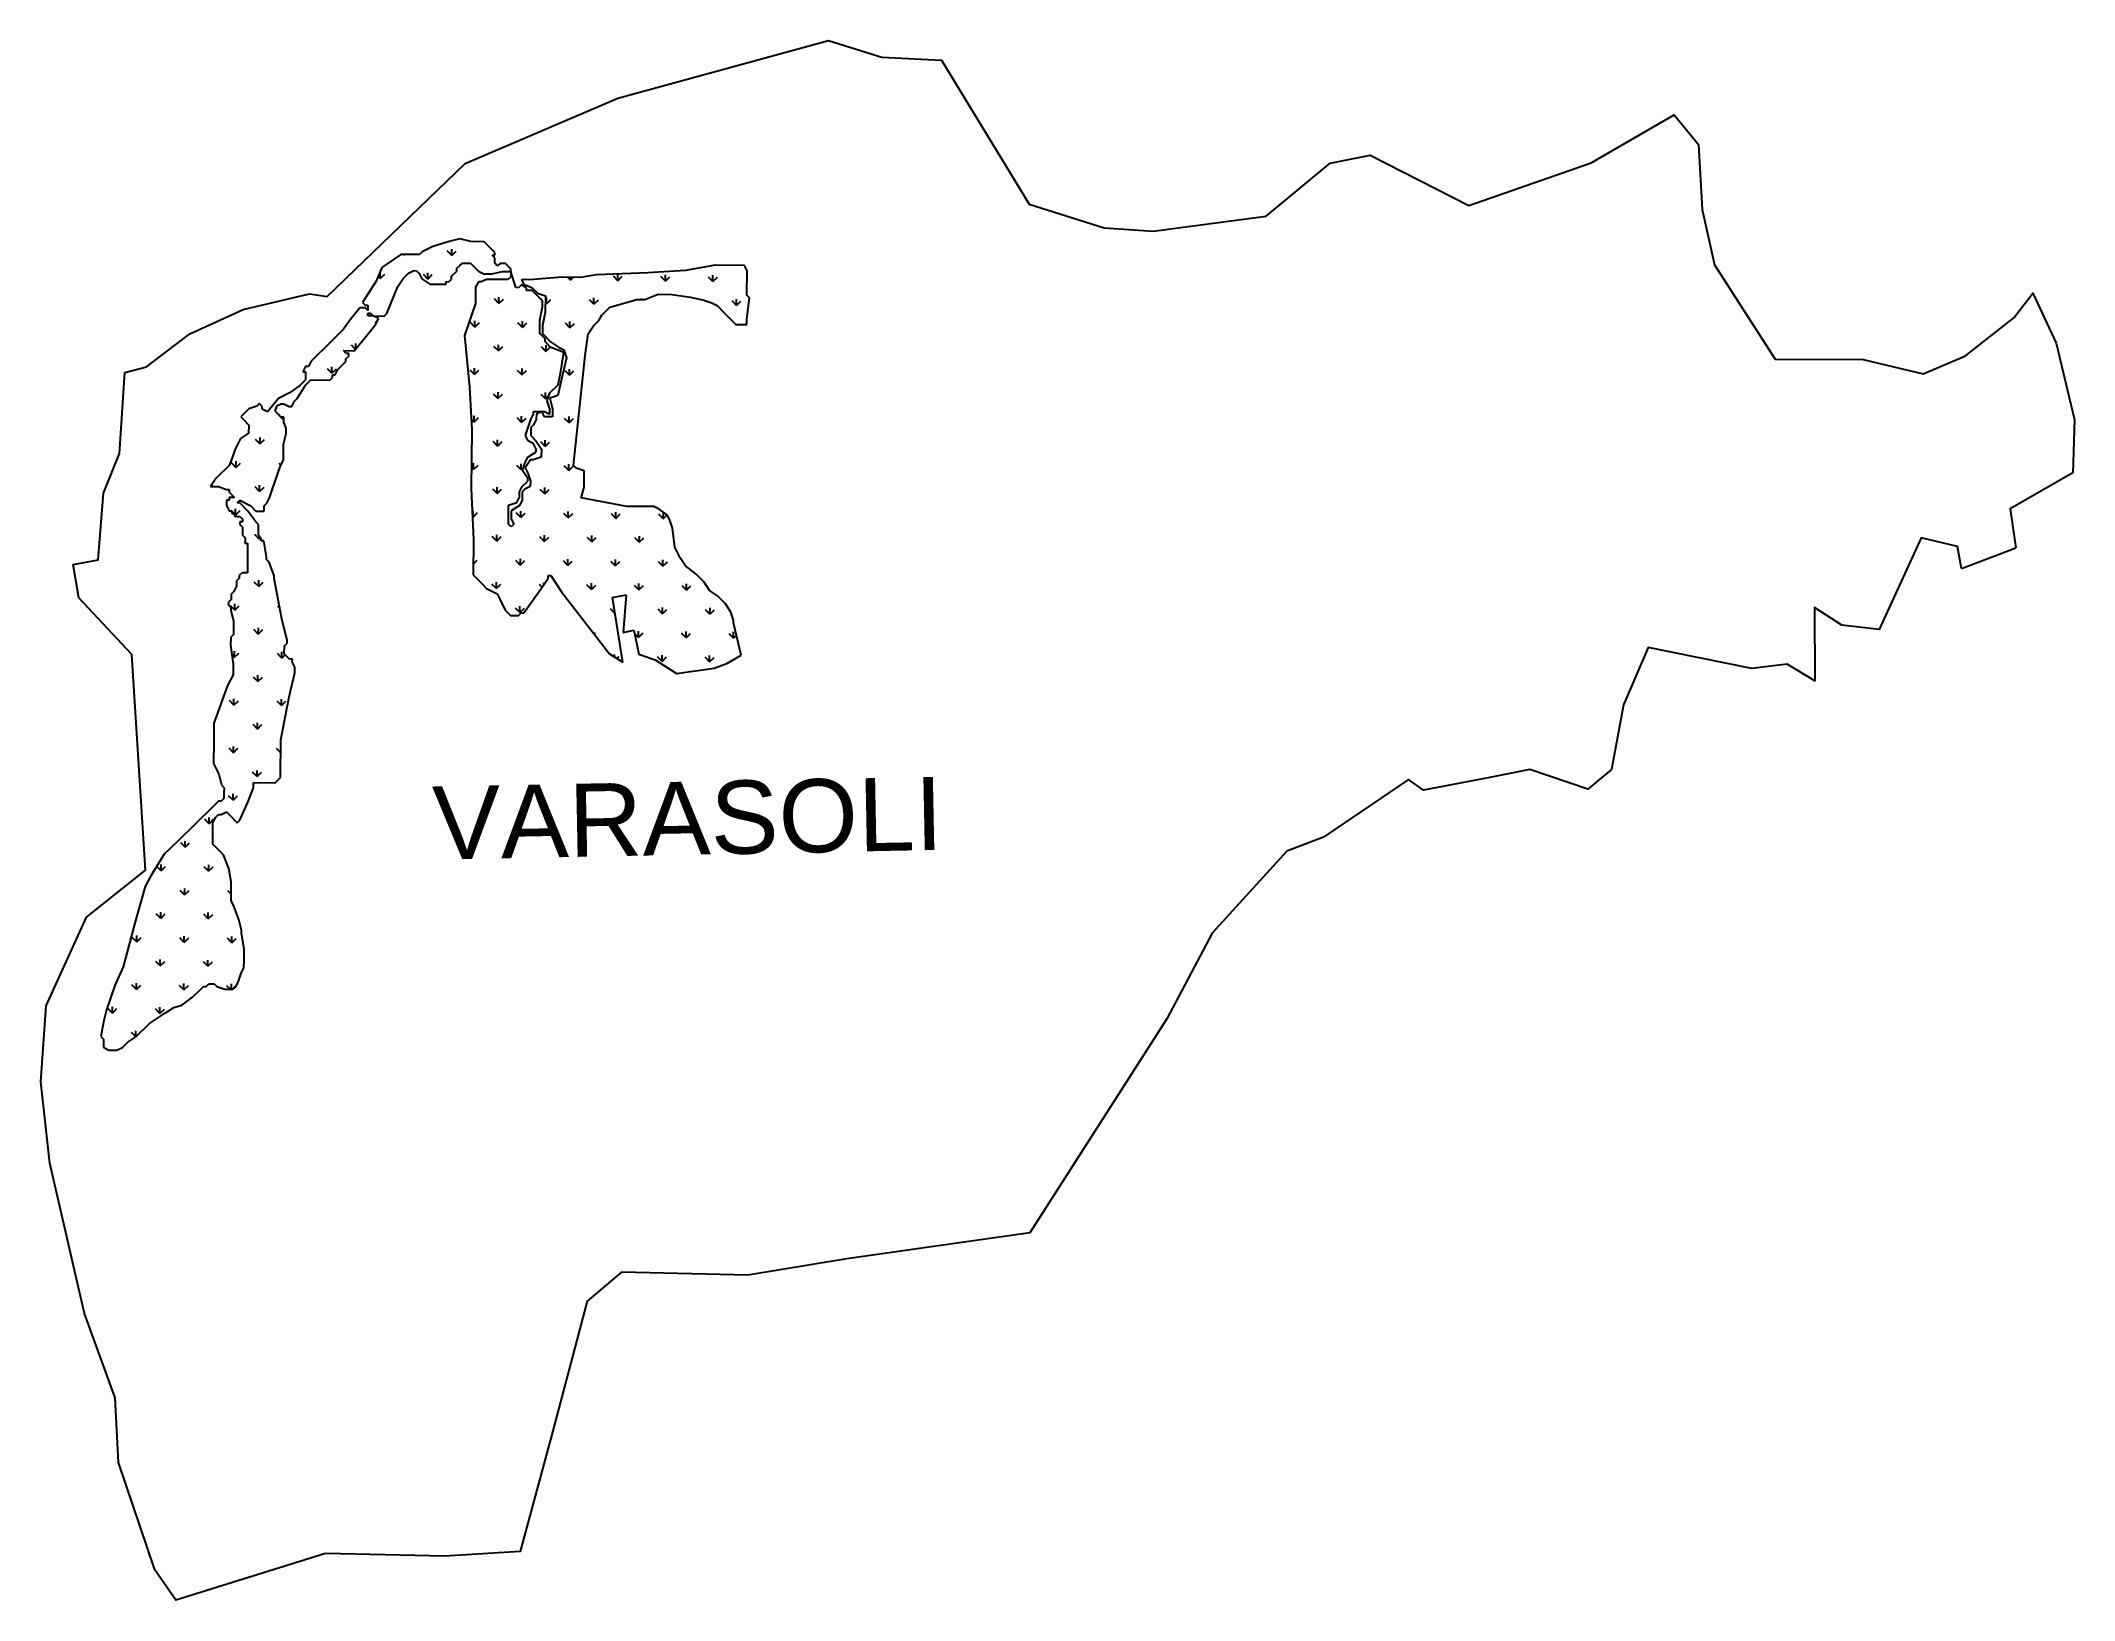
# Model space of a CAD drawing. Header units: metres. Extents: x 274648 to 277673, y 2063816 to 2066136.
import ezdxf

# ---------------------------------------------------------------- set-up
doc = ezdxf.new("R2010")
doc.units = ezdxf.units.M
doc.header["$MEASUREMENT"] = 0
for name, color, linetype in [('MANGROOVES', 112, 'Continuous'), ('village', 3, 'Continuous'), ('VILLAGE NAME', 250, 'Continuous')]:
    doc.layers.add(name, color=color, linetype=linetype)
doc.styles.get("Standard").update_dxf_attribs({"font": 'simplex.shx'})

msp = doc.modelspace()

# ---------------------------------------------------------------- linework, layer by layer
at = {"color": 3, "flags": 128}
msp.add_lwpolyline([(277505.6, 2065350.9), (277586.4, 2065381.6)], dxfattribs=at)
at = {"layer": 'MANGROOVES'}
for p, q in [((275183.6, 2065818.3), (275155.4, 2065798.6)), ((275211.5, 2065818.1), (275183.6, 2065818.3)), ((275215.6, 2065822.1), (275211.5, 2065818.1)), ((275231.6, 2065829.9), (275215.6, 2065822.1)), ((275255.7, 2065837.7), (275231.6, 2065829.9)), ((275271.7, 2065841.6), (275255.7, 2065837.7)), ((275287.7, 2065837.4), (275271.7, 2065841.6)), ((275307.6, 2065837.2), (275287.7, 2065837.4)), ((275319.5, 2065825.1), (275307.6, 2065837.2)), ((275323.5, 2065821.1), (275319.5, 2065825.1)), ((275323.4, 2065813.1), (275319.5, 2065817.1)), ((275319.5, 2065817.1), (275323.5, 2065817.1)), ((275323.5, 2065817.1), (275323.5, 2065821.1)), ((275155.4, 2065798.6), (275147.2, 2065778.7)), ((275187.2, 2065782.3), (275191.3, 2065786.3)), ((275191.3, 2065786.3), (275195.3, 2065790.2)), ((275195.3, 2065790.2), (275203.3, 2065794.2)), ((275203.3, 2065794.2), (275207.3, 2065794.1)), ((275207.3, 2065794.1), (275211.3, 2065790.1)), ((275211.3, 2065790.1), (275215.2, 2065782.1)), ((275259.2, 2065785.7), (275267.3, 2065793.6)), ((275259.2, 2065781.7), (275259.2, 2065785.7)), ((275267.3, 2065797.6), (275271.4, 2065801.6)), ((275267.3, 2065793.6), (275267.3, 2065797.6)), ((275271.4, 2065801.6), (275275.4, 2065805.5)), ((275275.4, 2065805.5), (275287.4, 2065805.4)), ((275287.4, 2065805.4), (275291.3, 2065801.4)), ((275291.3, 2065801.4), (275295.3, 2065797.4)), ((275295.3, 2065797.4), (275299.3, 2065793.3)), ((275299.3, 2065793.3), (275307.2, 2065789.3)), ((275307.2, 2065789.3), (275319.2, 2065789.2)), ((275319.2, 2065789.2), (275335.2, 2065793)), ((275323.4, 2065805.1), (275323.4, 2065813.1)), ((275327.3, 2065801.1), (275323.4, 2065805.1)), ((275331.4, 2065805), (275327.3, 2065801.1)), ((275339.3, 2065805), (275331.4, 2065805)), ((275335.2, 2065793), (275347.2, 2065792.9)), ((275343.3, 2065800.9), (275339.3, 2065805)), ((275347.2, 2065784.9), (275343.1, 2065781)), ((275347.3, 2065796.9), (275343.3, 2065800.9)), ((275347.2, 2065792.9), (275347.3, 2065796.9)), ((275355, 2065768.9), (275347.2, 2065792.9)), ((275347.2, 2065792.9), (275347.2, 2065784.9)), ((275423.1, 2065784.3), (275375.1, 2065780.7)), ((275451.1, 2065784), (275423.1, 2065784.3)), ((275475.1, 2065787.8), (275451.1, 2065784)), ((275551.1, 2065791.1), (275475.1, 2065787.8)), ((275607.1, 2065794.6), (275551.1, 2065791.1)), ((275651.2, 2065802.2), (275607.1, 2065794.6)), ((275695.1, 2065801.9), (275651.2, 2065802.2)), ((275699.1, 2065793.8), (275695.1, 2065801.9)), ((275698.7, 2065757.8), (275699.1, 2065793.8)), ((275147.2, 2065778.7), (275127, 2065746.9)), ((275162.8, 2065730.6), (275179.1, 2065770.4)), ((275179.1, 2065770.4), (275187.2, 2065782.3)), ((275215.2, 2065782.1), (275227.1, 2065774)), ((275227.1, 2065774), (275251.1, 2065773.8)), ((275251.1, 2065773.8), (275251.2, 2065777.8)), ((275251.2, 2065777.8), (275255.2, 2065777.7)), ((275255.2, 2065777.7), (275259.2, 2065781.7)), ((275295.1, 2065769.4), (275294.9, 2065745.4)), ((275299.1, 2065777.3), (275295.1, 2065769.4)), ((275303.1, 2065777.3), (275299.1, 2065777.3)), ((275311.2, 2065781.2), (275303.1, 2065777.3)), ((275343.1, 2065781), (275311.2, 2065781.2)), ((275359, 2065768.8), (275355, 2065768.9)), ((275363.1, 2065772.8), (275359, 2065768.8)), ((275375.1, 2065780.7), (275363.1, 2065780.8)), ((275363.1, 2065780.8), (275367.1, 2065772.7)), ((275371, 2065768.7), (275363.1, 2065772.8)), ((275367.1, 2065772.7), (275371, 2065772.7)), ((275371, 2065772.7), (275379, 2065768.6)), ((275371, 2065764.7), (275371, 2065768.7)), ((275379, 2065764.6), (275371, 2065764.7)), ((275379, 2065768.6), (275386.9, 2065760.6)), ((275390.9, 2065752.5), (275379, 2065764.6)), ((275386.9, 2065760.6), (275398.9, 2065756.5)), ((275398.9, 2065756.5), (275398.7, 2065732.5)), ((275546.8, 2065751.2), (275566.8, 2065759)), ((275566.8, 2065759), (275586.8, 2065758.8)), ((275586.8, 2065758.8), (275614.8, 2065754.6)), ((275614.8, 2065754.6), (275634.7, 2065750.4)), ((275698.4, 2065721.9), (275702.7, 2065753.8)), ((275702.7, 2065753.8), (275698.7, 2065757.8)), ((275122.9, 2065738.9), (275106.7, 2065719)), ((275130.9, 2065738.8), (275122.9, 2065738.9)), ((275127, 2065746.9), (275130.9, 2065742.8)), ((275130.9, 2065742.8), (275134.9, 2065742.8)), ((275134.8, 2065734.8), (275130.9, 2065738.8)), ((275134.9, 2065742.8), (275134.8, 2065734.8)), ((275134.8, 2065726.8), (275134.8, 2065730.8)), ((275134.8, 2065730.8), (275138.8, 2065730.8)), ((275142.8, 2065726.7), (275134.8, 2065726.8)), ((275138.8, 2065730.8), (275142.8, 2065726.7)), ((275150.7, 2065722.7), (275142.8, 2065726.7)), ((275142.8, 2065726.7), (275158.8, 2065726.6)), ((275146.7, 2065714.7), (275150.7, 2065722.7)), ((275158.8, 2065726.6), (275162.8, 2065730.6)), ((275294.9, 2065745.4), (275278.4, 2065697.6)), ((275390.6, 2065720.6), (275394.8, 2065740.5)), ((275394.8, 2065748.5), (275390.9, 2065752.5)), ((275398.7, 2065732.5), (275394.5, 2065712.5)), ((275394.8, 2065740.5), (275394.8, 2065748.5)), ((275478.5, 2065719.8), (275482.6, 2065727.8)), ((275482.6, 2065727.8), (275490.7, 2065735.7)), ((275490.7, 2065735.7), (275494.7, 2065739.6)), ((275494.7, 2065739.6), (275534.8, 2065751.3)), ((275534.8, 2065751.3), (275546.8, 2065751.2)), ((275634.7, 2065750.4), (275646.7, 2065746.3)), ((275646.7, 2065746.3), (275654.6, 2065742.2)), ((275654.6, 2065742.2), (275666.5, 2065730.1)), ((275666.5, 2065730.1), (275682.4, 2065714)), ((275098.6, 2065707.1), (275078.5, 2065687.3)), ((275106.7, 2065719), (275098.6, 2065707.1)), ((275114.3, 2065675), (275130.5, 2065694.8)), ((275130.5, 2065694.8), (275146.7, 2065714.7)), ((275278.4, 2065697.6), (275285.8, 2065621.5)), ((275390.4, 2065700.6), (275390.6, 2065720.6)), ((275398.3, 2065692.5), (275390.4, 2065700.6)), ((275394.5, 2065712.5), (275394.4, 2065700.5)), ((275394.4, 2065700.5), (275406.3, 2065688.4)), ((275398.3, 2065688.5), (275398.3, 2065692.5)), ((275458.1, 2065668), (275462.4, 2065699.9)), ((275462.4, 2065699.9), (275470.5, 2065711.9)), ((275470.5, 2065711.9), (275478.5, 2065719.8)), ((275682.4, 2065714), (275698.4, 2065713.9)), ((275698.4, 2065713.9), (275698.4, 2065721.9)), ((275078.5, 2065687.3), (275050.2, 2065659.6)), ((275102.3, 2065671.1), (275098.3, 2065675.1)), ((275098.3, 2065675.1), (275114.3, 2065675)), ((275102.2, 2065663.1), (275106.3, 2065667.1)), ((275102.2, 2065659.1), (275102.2, 2065663.1)), ((275106.3, 2065671.1), (275102.3, 2065671.1)), ((275106.3, 2065667.1), (275106.3, 2065671.1)), ((275406.2, 2065680.4), (275398.3, 2065688.5)), ((275426.1, 2065672.3), (275406.2, 2065680.4)), ((275406.3, 2065688.4), (275418.2, 2065680.3)), ((275418.2, 2065680.3), (275426.2, 2065676.3)), ((275430.1, 2065664.2), (275421.8, 2065628.3)), ((275421.9, 2065644.3), (275426.1, 2065672.3)), ((275426.2, 2065676.3), (275430.1, 2065664.2)), ((275440.7, 2065504.2), (275458.1, 2065668)), ((275042.2, 2065651.6), (275038.1, 2065643.7)), ((275038.1, 2065643.7), (275042.1, 2065643.6)), ((275042.1, 2065643.6), (275042, 2065631.6)), ((275046.2, 2065651.6), (275042.2, 2065651.6)), ((275050.2, 2065659.6), (275046.2, 2065651.6)), ((275078, 2065631.3), (275082, 2065635.3)), ((275082, 2065635.3), (275082, 2065639.3)), ((275082, 2065639.3), (275086, 2065639.3)), ((275086, 2065639.3), (275090.1, 2065647.2)), ((275090.1, 2065647.2), (275102.2, 2065659.1)), ((275417.7, 2065624.4), (275421.9, 2065644.3)), ((275421.9, 2065644.3), (275421.9, 2065644.3)), ((275001.8, 2065604), (274985.6, 2065584.2)), ((275019.1, 2065612.8), (275001.8, 2065604)), ((275033.9, 2065623.7), (275019.1, 2065612.8)), ((275025.7, 2065599.8), (275029.8, 2065603.8)), ((275029.8, 2065603.8), (275041.9, 2065623.7)), ((275042, 2065631.6), (275033.9, 2065623.7)), ((275041.9, 2065623.7), (275050, 2065631.6)), ((275050, 2065631.6), (275078, 2065631.3)), ((275285.8, 2065621.5), (275289.2, 2065557.5)), ((275401.5, 2065600.5), (275405.6, 2065612.5)), ((275405.6, 2065612.5), (275417.7, 2065624.4)), ((275417.6, 2065608.4), (275405.6, 2065604.5)), ((275405.6, 2065604.5), (275409.4, 2065588.4)), ((275421.8, 2065628.3), (275417.6, 2065608.4)), ((274949.6, 2065580.5), (274945.6, 2065576.5)), ((274945.6, 2065576.5), (274949.5, 2065572.5)), ((274949.5, 2065572.5), (274957.5, 2065564.4)), ((274953.6, 2065584.4), (274949.6, 2065580.5)), ((274957.7, 2065588.4), (274953.6, 2065584.4)), ((274969.7, 2065592.3), (274957.7, 2065588.4)), ((274973.7, 2065596.3), (274969.7, 2065592.3)), ((274977.7, 2065592.2), (274973.7, 2065596.3)), ((274977.7, 2065588.2), (274977.7, 2065592.2)), ((274985.6, 2065584.2), (274977.7, 2065588.2)), ((274996.6, 2065585.1), (275000, 2065593.3)), ((275001.6, 2065580), (274996.6, 2065585.1)), ((275000, 2065593.3), (275005.7, 2065596)), ((275005.5, 2065576), (275001.6, 2065580)), ((275009.5, 2065576), (275005.5, 2065576)), ((275005.7, 2065596), (275009.7, 2065595.9)), ((275009.5, 2065568), (275009.5, 2065576)), ((275009.7, 2065595.9), (275017.7, 2065591.9)), ((275017.7, 2065591.9), (275021.7, 2065591.8)), ((275021.7, 2065591.8), (275025.7, 2065599.8)), ((275373.2, 2065560.8), (275377.3, 2065572.7)), ((275377.3, 2065572.7), (275381.4, 2065580.7)), ((275385.3, 2065572.7), (275381.2, 2065564.7)), ((275381.4, 2065580.7), (275381.4, 2065584.7)), ((275381.4, 2065584.7), (275397.4, 2065584.6)), ((275385.4, 2065580.7), (275385.3, 2065572.7)), ((275393.4, 2065584.6), (275385.4, 2065580.7)), ((275397.3, 2065576.6), (275393.4, 2065584.6)), ((275409.3, 2065576.5), (275397.3, 2065576.6)), ((275397.4, 2065584.6), (275405.3, 2065580.5)), ((275405.4, 2065588.5), (275401.5, 2065600.5)), ((275405.3, 2065580.5), (275405.4, 2065588.5)), ((275409.4, 2065588.4), (275409.3, 2065576.5)), ((274945.3, 2065544.5), (274937.2, 2065528.6)), ((274957.4, 2065552.4), (274945.3, 2065544.5)), ((274957.5, 2065564.4), (274957.4, 2065552.4)), ((275009.2, 2065536), (275013.3, 2065551.9)), ((275013.4, 2065559.9), (275009.5, 2065568)), ((275013.3, 2065551.9), (275013.4, 2065559.9)), ((275289.2, 2065557.5), (275288.4, 2065469.6)), ((275369.1, 2065548.8), (275373.2, 2065560.8)), ((275373, 2065540.8), (275369.1, 2065548.8)), ((275377.2, 2065560.7), (275377.1, 2065548.7)), ((275377.1, 2065548.7), (275385, 2065540.7)), ((275381.2, 2065564.7), (275377.2, 2065560.7)), ((274937.2, 2065528.6), (274928.9, 2065504.7)), ((275004.9, 2065504), (275009, 2065512)), ((275009, 2065512), (275009.2, 2065536)), ((275368.7, 2065508.8), (275372.8, 2065516.8)), ((275376.8, 2065512.8), (275368.7, 2065500.8)), ((275372.8, 2065516.8), (275384.9, 2065524.7)), ((275381, 2065536.7), (275373, 2065540.8)), ((275380.8, 2065512.7), (275376.8, 2065512.8)), ((275392.8, 2065516.6), (275380.8, 2065512.7)), ((275384.9, 2065528.7), (275381, 2065536.7)), ((275384.9, 2065524.7), (275384.9, 2065528.7)), ((275385, 2065540.7), (275392.9, 2065528.6)), ((275392.9, 2065528.6), (275392.8, 2065516.6)), ((274908.8, 2065484.9), (274900.7, 2065472.9)), ((274928.9, 2065504.7), (274908.8, 2065484.9)), ((274992.6, 2065468.1), (275004.9, 2065504)), ((275004.9, 2065504), (275004.9, 2065504)), ((275364.4, 2065472.9), (275372.5, 2065480.8)), ((275364.6, 2065496.9), (275368.7, 2065508.8)), ((275372.5, 2065484.8), (275364.6, 2065496.9)), ((275368.7, 2065500.8), (275372.6, 2065492.8)), ((275372.5, 2065480.8), (275372.5, 2065484.8)), ((275372.6, 2065492.8), (275376.5, 2065480.8)), ((275376.5, 2065480.8), (275376.4, 2065472.8)), ((275444.6, 2065500.2), (275440.7, 2065504.2)), ((275456.6, 2065496.1), (275444.6, 2065500.2)), ((275456.4, 2065472.1), (275456.6, 2065496.1)), ((274900.7, 2065472.9), (274904.7, 2065472.9)), ((274904.7, 2065472.9), (274908.7, 2065472.9)), ((274908.7, 2065472.9), (274912.7, 2065472.8)), ((274912.7, 2065472.8), (274924.6, 2065468.7)), ((274928.5, 2065452.7), (274924.5, 2065452.7)), ((274924.5, 2065452.7), (274924.5, 2065448.7)), ((274924.6, 2065468.7), (274928.6, 2065468.7)), ((274936.5, 2065456.6), (274928.5, 2065456.7)), ((274928.5, 2065456.7), (274928.5, 2065452.7)), ((274928.6, 2065468.7), (274928.6, 2065464.7)), ((274928.6, 2065464.7), (274932.6, 2065460.7)), ((274932.6, 2065460.7), (274936.5, 2065456.6)), ((274940.5, 2065448.6), (274944.5, 2065452.6)), ((274944.5, 2065452.6), (274960.4, 2065444.4)), ((274984.4, 2065448.2), (274988.5, 2065456.2)), ((274988.5, 2065456.2), (274992.6, 2065468.1)), ((275288.4, 2065469.6), (275291.8, 2065393.6)), ((275356.2, 2065449), (275360.3, 2065456.9)), ((275364.3, 2065452.9), (275360.2, 2065444.9)), ((275360.3, 2065456.9), (275360.4, 2065464.9)), ((275360.4, 2065464.9), (275364.4, 2065472.9)), ((275364.4, 2065464.9), (275364.3, 2065452.9)), ((275368.4, 2065468.9), (275364.4, 2065464.9)), ((275376.4, 2065472.8), (275368.4, 2065468.9)), ((275452.2, 2065456.1), (275456.4, 2065472.1)), ((275520.1, 2065443.5), (275452.2, 2065456.1)), ((274924.5, 2065448.7), (274924.4, 2065444.8)), ((274924.4, 2065444.8), (274928.4, 2065436.7)), ((274928.4, 2065436.7), (274932.4, 2065436.7)), ((274932.4, 2065436.7), (274932.3, 2065432.7)), ((274932.3, 2065432.7), (274936.3, 2065432.7)), ((274936.3, 2065432.7), (274936.3, 2065428.7)), ((274936.3, 2065428.7), (274940.3, 2065428.6)), ((274940.3, 2065428.6), (274944.3, 2065428.6)), ((274944.4, 2065448.6), (274940.5, 2065448.6)), ((274948.2, 2065420.6), (274944.2, 2065420.6)), ((274944.2, 2065420.6), (274944.2, 2065416.6)), ((274944.3, 2065428.6), (274948.2, 2065424.6)), ((274956.3, 2065436.5), (274944.4, 2065448.6)), ((274948.2, 2065424.6), (274948.2, 2065420.6)), ((274968.2, 2065420.4), (274956.3, 2065436.5)), ((274960.4, 2065444.4), (274968.3, 2065436.4)), ((274972.2, 2065416.3), (274968.2, 2065420.4)), ((274968.3, 2065436.4), (274980.3, 2065436.3)), ((274980.3, 2065436.3), (274980.4, 2065444.3)), ((274980.4, 2065444.3), (274984.4, 2065448.2)), ((275344, 2065417.1), (275344.2, 2065445.1)), ((275344.2, 2065445.1), (275356.2, 2065449)), ((275348.1, 2065437), (275348, 2065425.1)), ((275348, 2065425.1), (275351.9, 2065417)), ((275360.2, 2065444.9), (275348.1, 2065437)), ((275560.1, 2065443.2), (275520.1, 2065443.5)), ((275568, 2065439.1), (275560.1, 2065443.2)), ((275579.9, 2065431), (275568, 2065439.1)), ((275583.9, 2065423), (275579.9, 2065431)), ((275587.8, 2065411), (275583.9, 2065423)), ((274944.2, 2065416.6), (274948.1, 2065412.6)), ((274948.1, 2065404.6), (274948, 2065400.6)), ((274948, 2065400.6), (274952, 2065396.5)), ((274948.1, 2065412.6), (274948.1, 2065408.6)), ((274948.1, 2065408.6), (274948.1, 2065404.6)), ((274952, 2065392.5), (274951.9, 2065388.5)), ((274952, 2065396.5), (274952, 2065392.5)), ((274972, 2065400.4), (274972.2, 2065416.3)), ((274976, 2065396.3), (274972, 2065400.4)), ((274975.9, 2065392.3), (274976, 2065396.3)), ((274979.9, 2065392.3), (274975.9, 2065392.3)), ((274983.7, 2065368.3), (274979.9, 2065392.3)), ((275291.8, 2065393.6), (275291.3, 2065341.6)), ((275347.9, 2065413.1), (275344, 2065417.1)), ((275351.9, 2065417), (275347.9, 2065413.1)), ((275591.5, 2065382.9), (275587.8, 2065411)), ((274951.9, 2065388.5), (274955.9, 2065388.5)), ((274955.7, 2065360.5), (274955.6, 2065352.5)), ((274955.8, 2065372.5), (274955.7, 2065368.5)), ((274955.7, 2065368.5), (274955.7, 2065360.5)), ((274955.9, 2065384.5), (274955.8, 2065380.5)), ((274955.8, 2065380.5), (274955.8, 2065372.5)), ((274955.9, 2065388.5), (274955.9, 2065384.5)), ((274983.7, 2065364.3), (274983.7, 2065368.3)), ((274987.7, 2065360.2), (274983.7, 2065364.3)), ((274995.5, 2065340.2), (274987.7, 2065360.2)), ((275599.4, 2065366.9), (275591.5, 2065382.9)), ((275607.3, 2065354.8), (275599.4, 2065366.9)), ((274943.5, 2065336.6), (274939.4, 2065332.7)), ((274939.4, 2065332.7), (274939.4, 2065328.7)), ((274947.5, 2065344.6), (274943.5, 2065340.6)), ((274943.5, 2065340.6), (274943.5, 2065336.6)), ((274951.5, 2065344.6), (274947.5, 2065344.6)), ((274955.5, 2065344.5), (274951.5, 2065344.6)), ((274955.6, 2065348.5), (274955.5, 2065344.5)), ((274955.6, 2065352.5), (274955.6, 2065348.5)), ((274995.4, 2065336.2), (274995.5, 2065340.2)), ((275006.9, 2065276.1), (274995.4, 2065336.2)), ((275291.3, 2065341.6), (275299.2, 2065333.5)), ((275299.2, 2065333.5), (275303.2, 2065329.5)), ((275303.2, 2065329.5), (275311.1, 2065321.4)), ((275395.1, 2065324.7), (275403.2, 2065336.6)), ((275403.2, 2065336.6), (275403.2, 2065340.6)), ((275403.2, 2065340.6), (275407.2, 2065340.6)), ((275407.2, 2065340.6), (275423, 2065316.4)), ((275623.1, 2065342.7), (275607.3, 2065354.8)), ((275635, 2065330.6), (275623.1, 2065342.7)), ((275642.9, 2065318.5), (275635, 2065330.6)), ((274927.2, 2065300.8), (274927.1, 2065296.8)), ((274931.2, 2065304.7), (274927.2, 2065300.8)), ((274931.3, 2065312.7), (274931.2, 2065304.7)), ((274935.3, 2065316.7), (274931.3, 2065312.7)), ((274939.4, 2065324.7), (274935.3, 2065316.7)), ((274939.4, 2065328.7), (274939.4, 2065324.7)), ((275311.1, 2065321.4), (275327.1, 2065313.3)), ((275327.1, 2065313.3), (275331, 2065305.2)), ((275331, 2065305.2), (275338.8, 2065289.2)), ((275366.8, 2065284.9), (275395.1, 2065324.7)), ((275423, 2065316.4), (275494.2, 2065223.9)), ((275498.9, 2065307.8), (275518.9, 2065311.6)), ((275514.1, 2065211.7), (275498.9, 2065307.8)), ((275518.9, 2065311.6), (275514.4, 2065255.7)), ((275654.8, 2065310.4), (275642.9, 2065318.5)), ((275666.7, 2065298.3), (275654.8, 2065310.4)), ((274927.1, 2065296.8), (274931.1, 2065292.8)), ((274931.1, 2065292.8), (274931.1, 2065288.8)), ((274931.1, 2065288.8), (274934.9, 2065272.7)), ((274934.9, 2065272.7), (274934.8, 2065264.7)), ((275014.6, 2065244), (275006.9, 2065276.1)), ((275338.8, 2065289.2), (275346.8, 2065281.1)), ((275346.8, 2065281.1), (275358.8, 2065281)), ((275358.8, 2065281), (275362.8, 2065285)), ((275362.8, 2065285), (275366.8, 2065284.9)), ((275674.6, 2065286.2), (275666.7, 2065298.3)), ((275678.5, 2065274.2), (275674.6, 2065286.2)), ((275678.5, 2065270.2), (275678.5, 2065274.2)), ((275690.1, 2065222.1), (275678.5, 2065270.2)), ((274930.7, 2065248.8), (274930.6, 2065236.8)), ((274934.7, 2065252.7), (274930.7, 2065248.8)), ((274934.8, 2065256.7), (274934.7, 2065252.7)), ((274934.8, 2065264.7), (274934.8, 2065260.7)), ((274934.8, 2065260.7), (274934.8, 2065256.7)), ((275010.6, 2065236.1), (275014.6, 2065240)), ((275014.6, 2065240), (275014.6, 2065244)), ((275514.4, 2065255.7), (275530.5, 2065259.5)), ((275530.5, 2065259.5), (275538.1, 2065223.5)), ((274930.6, 2065236.8), (274934.4, 2065208.8)), ((274934.4, 2065208.8), (274934.2, 2065192.8)), ((275010.4, 2065224.1), (275010.6, 2065236.1)), ((275014.4, 2065220.1), (275010.4, 2065224.1)), ((275018.4, 2065216), (275014.4, 2065220.1)), ((275022.4, 2065216), (275018.4, 2065216)), ((275022.3, 2065212), (275022.4, 2065216)), ((275026.3, 2065204), (275022.3, 2065212)), ((275494.2, 2065223.9), (275514.1, 2065211.7)), ((275538.1, 2065223.5), (275562.1, 2065215.3)), ((275562.1, 2065215.3), (275593.9, 2065195)), ((275649.9, 2065202.5), (275670, 2065210.3)), ((275670, 2065210.3), (275690.1, 2065222.1)), ((274934.2, 2065192.8), (274926.1, 2065176.8)), ((275017.9, 2065160), (275026.2, 2065196)), ((275026.2, 2065196), (275026.3, 2065204)), ((275593.9, 2065195), (275649.9, 2065202.5)), ((274926.1, 2065176.8), (274905.6, 2065121)), ((275005.3, 2065096.2), (275017.9, 2065160)), ((274905.6, 2065121), (274905.4, 2065093.1)), ((274905.4, 2065093.1), (274905.1, 2065061.1)), ((275004.8, 2065040.2), (275005.3, 2065096.2)), ((274905.1, 2065061.1), (274912.9, 2065045)), ((274912.9, 2065045), (274916.8, 2065029)), ((274916.8, 2065029), (274920.8, 2065024.9)), ((274964.7, 2065024.6), (274964.8, 2065032.6)), ((274964.8, 2065032.6), (274996.8, 2065032.3)), ((274996.8, 2065032.3), (275004.8, 2065040.2)), ((274904.5, 2064997.1), (274852.1, 2064945.6)), ((274912.6, 2065005), (274904.5, 2064997.1)), ((274916.6, 2065005), (274912.6, 2065005)), ((274920.6, 2065009), (274916.6, 2065005)), ((274920.7, 2065017), (274920.6, 2065013)), ((274920.6, 2065013), (274920.6, 2065009)), ((274920.8, 2065024.9), (274920.7, 2065017)), ((274944.3, 2064976.8), (274956.6, 2065004.6)), ((274956.6, 2065004.6), (274964.7, 2065024.6)), ((274904, 2064941.1), (274904.3, 2064973.1)), ((274904.3, 2064973.1), (274908.4, 2064981.1)), ((274908.4, 2064981.1), (274912.4, 2064985)), ((274912.4, 2064985), (274916.4, 2064985)), ((274916.4, 2064985), (274924.4, 2064988.9)), ((274924.4, 2064988.9), (274928.4, 2064984.9)), ((274928.4, 2064984.9), (274932.4, 2064980.9)), ((274932.4, 2064980.9), (274936.3, 2064976.8)), ((274936.3, 2064976.8), (274940.3, 2064972.8)), ((274940.3, 2064972.8), (274944.3, 2064976.8)), ((274852.1, 2064945.6), (274831.9, 2064925.8)), ((274908, 2064937.1), (274904, 2064941.1)), ((274912, 2064933.1), (274908, 2064937.1)), ((274831.9, 2064925.8), (274811.7, 2064894)), ((274915.9, 2064929), (274912, 2064933.1)), ((274919.9, 2064925), (274915.9, 2064929)), ((274927.7, 2064904.9), (274919.9, 2064925)), ((274803.5, 2064878), (274791.2, 2064834.2)), ((274811.7, 2064894), (274803.5, 2064878)), ((274931.5, 2064884.9), (274927.7, 2064904.9)), ((274931.3, 2064856.9), (274931.5, 2064884.9)), ((274935.2, 2064848.9), (274931.3, 2064856.9)), ((274943, 2064828.8), (274935.2, 2064848.9)), ((274791.2, 2064834.2), (274770.5, 2064758.4)), ((274946.9, 2064812.8), (274943, 2064828.8)), ((274946.8, 2064808.8), (274946.9, 2064812.8)), ((274950.6, 2064784.8), (274946.8, 2064808.8)), ((274950.6, 2064776.8), (274950.6, 2064784.8)), ((274770.5, 2064758.4), (274758.3, 2064730.5)), ((274946.3, 2064748.8), (274950.4, 2064756.8)), ((274950.4, 2064756.8), (274950.5, 2064768.8)), ((274950.5, 2064768.8), (274950.6, 2064776.8)), ((274758.3, 2064730.5), (274746, 2064694.6)), ((274874.1, 2064713.5), (274886.1, 2064725.4)), ((274886.1, 2064725.4), (274890.2, 2064729.3)), ((274890.2, 2064729.3), (274894.2, 2064729.3)), ((274894.2, 2064729.3), (274898.2, 2064733.3)), ((274898.2, 2064733.3), (274902.2, 2064733.2)), ((274902.2, 2064733.2), (274906.2, 2064733.2)), ((274906.2, 2064733.2), (274910.2, 2064729.2)), ((274910.2, 2064729.2), (274922.1, 2064725.1)), ((274922.1, 2064725.1), (274930.1, 2064725)), ((274930.1, 2064725), (274934.1, 2064725)), ((274934.1, 2064725), (274938.2, 2064728.9)), ((274938.2, 2064728.9), (274942.2, 2064736.9)), ((274942.2, 2064736.9), (274946.3, 2064748.8)), ((274746, 2064694.6), (274741.8, 2064678.7)), ((274833.9, 2064689.8), (274845.9, 2064697.7)), ((274845.9, 2064697.7), (274858, 2064701.6)), ((274858, 2064701.6), (274874.1, 2064713.5)), ((274741.8, 2064678.7), (274737.6, 2064654.7)), ((274789.6, 2064654.2), (274809.7, 2064674.1)), ((274809.7, 2064674.1), (274833.9, 2064689.8)), ((274737.6, 2064654.7), (274741.6, 2064650.7)), ((274741.6, 2064650.7), (274741.5, 2064638.7)), ((274741.5, 2064638.7), (274749.4, 2064634.6)), ((274749.4, 2064634.6), (274753.4, 2064634.6)), ((274753.4, 2064634.6), (274761.4, 2064634.5)), ((274761.4, 2064634.5), (274769.5, 2064638.4)), ((274769.5, 2064638.4), (274773.5, 2064642.4)), ((274773.5, 2064642.4), (274777.5, 2064646.4)), ((274777.5, 2064646.4), (274789.6, 2064654.2))]:
    msp.add_line(p, q, dxfattribs=at)
at = {"layer": 'MANGROOVES', "linetype": 'Continuous'}
for p, q in [((275188.8, 2065817.3), (275187.8, 2065818.3)), ((275188.8, 2065817.3), (275188.8, 2065818.3)), ((275188.8, 2065817.3), (275189.8, 2065818.3)), ((275259.5, 2065816.7), (275252.9, 2065823.4)), ((275259.5, 2065816.7), (275259.6, 2065826.1)), ((275259.5, 2065816.7), (275266.2, 2065823.3)), ((275153.1, 2065782.3), (275150, 2065785.4)), ((275153.1, 2065782.3), (275153.2, 2065791.6)), ((275153.1, 2065782.3), (275159.8, 2065788.8)), ((275223.8, 2065781.6), (275217.3, 2065788.3)), ((275223.8, 2065781.6), (275223.9, 2065791)), ((275223.8, 2065781.6), (275230.5, 2065788.2)), ((275436, 2065779.8), (275431.6, 2065784.2)), ((275436, 2065779.8), (275436, 2065784.1)), ((275436, 2065779.8), (275440.3, 2065784.1)), ((275506.7, 2065779.2), (275500.1, 2065785.9)), ((275506.7, 2065779.2), (275506.7, 2065788.5)), ((275506.7, 2065779.2), (275513.3, 2065785.7)), ((275577.4, 2065778.5), (275570.8, 2065785.2)), ((275577.4, 2065778.5), (275577.5, 2065787.9)), ((275577.4, 2065778.5), (275584.1, 2065785.1)), ((275648.1, 2065777.9), (275641.5, 2065784.6)), ((275648.1, 2065777.9), (275648.2, 2065787.3)), ((275648.1, 2065777.9), (275654.8, 2065784.5)), ((275329.6, 2065745.4), (275329.7, 2065754.7)), ((275365.2, 2065780.4), (275364.9, 2065780.8)), ((275365.2, 2065780.4), (275365.2, 2065780.8)), ((275365.2, 2065780.4), (275365.6, 2065780.8)), ((275400.3, 2065744.7), (275400.4, 2065754.1)), ((275471, 2065744.1), (275471.1, 2065753.5)), ((275541.8, 2065751.2), (275541.8, 2065752.9)), ((275329.6, 2065745.4), (275323, 2065752)), ((275329.6, 2065745.4), (275336.3, 2065751.9)), ((275400.3, 2065744.7), (275398.8, 2065746.3)), ((275400.3, 2065744.7), (275407, 2065751.3)), ((275471, 2065744.1), (275464.4, 2065750.8)), ((275471, 2065744.1), (275477.7, 2065750.7)), ((275683.1, 2065742.3), (275676.6, 2065749)), ((275683.1, 2065742.3), (275683.2, 2065751.6)), ((275683.1, 2065742.3), (275689.8, 2065748.8)), ((275147.6, 2065716.5), (275145.9, 2065718.2)), ((275293.9, 2065710.3), (275287.3, 2065717)), ((275293.9, 2065710.3), (275294, 2065719.7)), ((275293.9, 2065710.3), (275300.6, 2065716.9)), ((275364.6, 2065709.7), (275358.1, 2065716.4)), ((275364.6, 2065709.7), (275364.7, 2065719.1)), ((275364.6, 2065709.7), (275371.3, 2065716.3)), ((275435.3, 2065709.1), (275428.8, 2065715.8)), ((275435.3, 2065709.1), (275435.4, 2065718.5)), ((275435.3, 2065709.1), (275442, 2065715.6)), ((275116.1, 2065677.2), (275110.3, 2065683.2)), ((275116.9, 2065678.1), (275116.9, 2065685.9)), ((275329, 2065674.7), (275322.4, 2065681.3)), ((275329, 2065674.7), (275329, 2065684)), ((275329, 2065674.7), (275335.7, 2065681.2)), ((275399.7, 2065674), (275393.1, 2065680.7)), ((275399.7, 2065674), (275399.8, 2065683.4)), ((275399.7, 2065674), (275406.2, 2065680.5)), ((275081.2, 2065641.5), (275074.6, 2065648.1)), ((275081.2, 2065641.5), (275081.3, 2065650.8)), ((275081.2, 2065641.5), (275087.9, 2065648)), ((275293.3, 2065639.6), (275286.7, 2065646.3)), ((275293.3, 2065639.6), (275293.4, 2065649)), ((275293.3, 2065639.6), (275300, 2065646.2)), ((275364, 2065639), (275357.4, 2065645.7)), ((275364, 2065639), (275364.1, 2065648.4)), ((275364, 2065639), (275370.7, 2065645.6)), ((275434.7, 2065638.4), (275428.1, 2065645.1)), ((275434.7, 2065638.4), (275434.8, 2065647.7)), ((275434.7, 2065638.4), (275441.4, 2065644.9)), ((275328.3, 2065603.9), (275321.8, 2065610.6)), ((275328.3, 2065603.9), (275328.4, 2065613.3)), ((275328.3, 2065603.9), (275335, 2065610.5)), ((275399.1, 2065603.3), (275392.5, 2065610)), ((275399.1, 2065603.3), (275399.1, 2065612.7)), ((275399.1, 2065603.3), (275404.2, 2065608.4)), ((275009.5, 2065571.7), (275003.3, 2065578.1)), ((275292.7, 2065568.9), (275288.4, 2065573.3)), ((275292.7, 2065568.9), (275292.8, 2065578.3)), ((275292.7, 2065568.9), (275299.4, 2065575.5)), ((275363.4, 2065568.3), (275356.8, 2065575)), ((275363.4, 2065568.3), (275363.5, 2065577.7)), ((275363.4, 2065568.3), (275370.1, 2065574.9)), ((275434.1, 2065567.7), (275427.5, 2065574.3)), ((275434.1, 2065567.7), (275434.2, 2065577)), ((275434.1, 2065567.7), (275440.8, 2065574.2)), ((274974.2, 2065536.3), (274967.6, 2065543)), ((274974.2, 2065536.3), (274974.3, 2065545.7)), ((274974.2, 2065536.3), (274980.9, 2065542.9)), ((275327.7, 2065533.2), (275327.8, 2065542.6)), ((275398.4, 2065532.6), (275398.5, 2065542)), ((275327.7, 2065533.2), (275321.2, 2065539.9)), ((275327.7, 2065533.2), (275334.4, 2065539.8)), ((275398.4, 2065532.6), (275391.9, 2065539.3)), ((275398.4, 2065532.6), (275405.1, 2065539.2)), ((274938.5, 2065501.3), (274932, 2065508)), ((274938.5, 2065501.3), (274938.6, 2065510.7)), ((274938.5, 2065501.3), (274945.2, 2065507.9)), ((275005.3, 2065504.7), (275002.7, 2065507.4)), ((275292.1, 2065498.2), (275288.7, 2065501.6)), ((275292.1, 2065498.2), (275292.1, 2065507.6)), ((275292.1, 2065498.2), (275298.7, 2065504.8)), ((275362.8, 2065497.6), (275356.2, 2065504.3)), ((275362.8, 2065497.6), (275362.9, 2065506.9)), ((275362.8, 2065497.6), (275365.9, 2065500.7)), ((275433.5, 2065497), (275426.9, 2065503.6)), ((275433.5, 2065497), (275433.6, 2065506.3)), ((275433.5, 2065497), (275440.2, 2065503.5)), ((274902.9, 2065472.9), (274902.9, 2065475.6)), ((274973.6, 2065465.6), (274967, 2065472.3)), ((274973.6, 2065465.6), (274973.6, 2065475)), ((274973.6, 2065465.6), (274980.3, 2065472.2)), ((275327.1, 2065462.5), (275320.5, 2065469.2)), ((275327.1, 2065462.5), (275327.2, 2065471.9)), ((275327.1, 2065462.5), (275333.8, 2065469.1)), ((275397.8, 2065461.9), (275391.2, 2065468.6)), ((275397.8, 2065461.9), (275397.9, 2065471.3)), ((275397.8, 2065461.9), (275404.5, 2065468.5)), ((274931.9, 2065436.7), (274931.3, 2065437.3)), ((274935.9, 2065432.7), (274932.3, 2065436.2)), ((274937.9, 2065430.6), (274936.3, 2065432.2)), ((274937.9, 2065430.6), (274938, 2065440)), ((274937.9, 2065430.6), (274944.6, 2065437.1)), ((275291.4, 2065427.5), (275290.2, 2065428.7)), ((275291.4, 2065427.5), (275291.5, 2065436.9)), ((275291.4, 2065427.5), (275298.1, 2065434.1)), ((275362.2, 2065426.9), (275355.6, 2065433.6)), ((275362.2, 2065426.9), (275362.2, 2065436.2)), ((275362.2, 2065426.9), (275368.8, 2065433.4)), ((275432.9, 2065426.2), (275426.3, 2065432.9)), ((275432.9, 2065426.2), (275432.9, 2065435.6)), ((275432.9, 2065426.2), (275439.5, 2065432.8)), ((275503.6, 2065425.6), (275497, 2065432.3)), ((275503.6, 2065425.6), (275503.6, 2065435)), ((275503.6, 2065425.6), (275510.3, 2065432.2)), ((275574.3, 2065425), (275567.7, 2065431.7)), ((275574.3, 2065425), (275574.4, 2065434.4)), ((275574.3, 2065425), (275580.1, 2065430.7)), ((274972.9, 2065394.9), (274966.4, 2065401.6)), ((274972.9, 2065394.9), (274973, 2065399.4)), ((274972.9, 2065394.9), (274975.2, 2065397.1)), ((275326.5, 2065391.8), (275319.9, 2065398.5)), ((275326.5, 2065391.8), (275326.6, 2065401.2)), ((275326.5, 2065391.8), (275333.2, 2065398.4)), ((275397.2, 2065391.2), (275390.6, 2065397.9)), ((275397.2, 2065391.2), (275397.3, 2065400.6)), ((275397.2, 2065391.2), (275403.9, 2065397.8)), ((275467.9, 2065390.6), (275461.3, 2065397.3)), ((275467.9, 2065390.6), (275468, 2065400)), ((275467.9, 2065390.6), (275474.6, 2065397.2)), ((275538.6, 2065390), (275532, 2065396.6)), ((275538.6, 2065390), (275538.7, 2065399.3)), ((275538.6, 2065390), (275545.3, 2065396.5)), ((275291.5, 2065357.4), (275297.5, 2065363.3)), ((275361.5, 2065356.2), (275355, 2065362.8)), ((275361.5, 2065356.2), (275361.6, 2065365.5)), ((275361.5, 2065356.2), (275368.2, 2065362.7)), ((275432.2, 2065355.5), (275425.7, 2065362.2)), ((275432.2, 2065355.5), (275432.3, 2065364.9)), ((275432.2, 2065355.5), (275438.9, 2065362.1)), ((275502.9, 2065354.9), (275496.4, 2065361.6)), ((275502.9, 2065354.9), (275503, 2065364.3)), ((275502.9, 2065354.9), (275509.6, 2065361.5)), ((275573.7, 2065354.3), (275567.1, 2065361)), ((275573.7, 2065354.3), (275573.7, 2065363.7)), ((275573.7, 2065354.3), (275580.3, 2065360.9)), ((274972.3, 2065324.2), (274965.8, 2065330.9)), ((274972.3, 2065324.2), (274972.4, 2065333.6)), ((274972.3, 2065324.2), (274979, 2065330.8)), ((275325.9, 2065321.1), (275326, 2065330.5)), ((275396.6, 2065326.9), (275396.7, 2065329.9)), ((275325.9, 2065321.1), (275319.3, 2065327.8)), ((275325.9, 2065321.1), (275332.6, 2065327.7)), ((275394, 2065323.1), (275390, 2065327.2)), ((275467.3, 2065319.9), (275460.7, 2065326.6)), ((275467.3, 2065319.9), (275467.4, 2065329.2)), ((275467.3, 2065319.9), (275474, 2065326.4)), ((275538, 2065319.3), (275531.4, 2065325.9)), ((275538, 2065319.3), (275538.1, 2065328.6)), ((275538, 2065319.3), (275544.7, 2065325.8)), ((275608.7, 2065318.6), (275602.1, 2065325.3)), ((275608.7, 2065318.6), (275608.8, 2065328)), ((275608.7, 2065318.6), (275615.4, 2065325.2)), ((274936.7, 2065289.2), (274930.1, 2065295.8)), ((274936.7, 2065289.2), (274936.7, 2065298.5)), ((274936.7, 2065289.2), (274943.4, 2065295.7)), ((275003.8, 2065292.1), (275000.8, 2065295.2)), ((275360.9, 2065285.4), (275354.3, 2065292.1)), ((275360.9, 2065285.4), (275361, 2065294.8)), ((275360.9, 2065285.4), (275367.6, 2065292)), ((275502.3, 2065284.2), (275495.8, 2065290.9)), ((275502.3, 2065284.2), (275502.3, 2065286)), ((275502.3, 2065284.2), (275502.6, 2065284.5)), ((275573, 2065283.6), (275566.5, 2065290.3)), ((275573, 2065283.6), (275573.1, 2065293)), ((275573, 2065283.6), (275579.7, 2065290.2)), ((275643.7, 2065283), (275637.2, 2065289.7)), ((275643.7, 2065283), (275643.8, 2065292.3)), ((275643.7, 2065283), (275650.4, 2065289.5)), ((274971.7, 2065253.5), (274965.1, 2065260.2)), ((274971.7, 2065253.5), (274971.8, 2065262.9)), ((274971.7, 2065253.5), (274978.4, 2065260.1)), ((275471.3, 2065253.7), (275473.4, 2065255.7)), ((275537.4, 2065248.5), (275531.5, 2065254.5)), ((275537.4, 2065248.5), (275537.5, 2065257.9)), ((275537.4, 2065248.5), (275544.1, 2065255.1)), ((275608.1, 2065247.9), (275601.5, 2065254.6)), ((275608.1, 2065247.9), (275608.2, 2065257.3)), ((275608.1, 2065247.9), (275614.8, 2065254.5)), ((275678.8, 2065247.3), (275672.2, 2065254)), ((275678.8, 2065247.3), (275678.9, 2065256.7)), ((275678.8, 2065247.3), (275683, 2065251.4)), ((274936, 2065218.5), (274932.6, 2065222)), ((274936, 2065218.5), (274936.1, 2065227.8)), ((274936, 2065218.5), (274942.7, 2065225)), ((275006.8, 2065217.8), (275000.2, 2065224.5)), ((275006.8, 2065217.8), (275006.8, 2065227.2)), ((275006.8, 2065217.8), (275011.8, 2065222.7)), ((275501.8, 2065219.2), (275501.8, 2065222.9)), ((275505.3, 2065217), (275508.4, 2065220.1)), ((275572.4, 2065212.9), (275565.8, 2065219.6)), ((275572.4, 2065212.9), (275572.5, 2065222.3)), ((275572.4, 2065212.9), (275579.1, 2065219.5)), ((275643.1, 2065212.3), (275636.6, 2065219)), ((275643.1, 2065212.3), (275643.2, 2065221.6)), ((275643.1, 2065212.3), (275649.8, 2065218.8)), ((274971.1, 2065182.8), (274964.5, 2065189.5)), ((274971.1, 2065182.8), (274971.2, 2065192.2)), ((274971.1, 2065182.8), (274977.8, 2065189.4)), ((274935.4, 2065147.7), (274928.9, 2065154.4)), ((274935.4, 2065147.7), (274935.5, 2065157.1)), ((274935.4, 2065147.7), (274942.1, 2065154.3)), ((275006.1, 2065147.1), (274999.6, 2065153.8)), ((275006.1, 2065147.1), (275006.2, 2065156.5)), ((275006.1, 2065147.1), (275012.8, 2065153.7)), ((274905.6, 2065118.4), (274906.5, 2065119.3)), ((274970.5, 2065112.1), (274963.9, 2065118.8)), ((274970.5, 2065112.1), (274970.6, 2065121.5)), ((274970.5, 2065112.1), (274977.2, 2065118.7)), ((274934.8, 2065077), (274928.2, 2065083.7)), ((274934.8, 2065077), (274934.9, 2065086.4)), ((274934.8, 2065077), (274941.5, 2065083.6)), ((275005.2, 2065076.8), (274998.9, 2065083.1)), ((274969.9, 2065041.4), (274963.3, 2065048.1)), ((274969.9, 2065041.4), (274969.9, 2065050.7)), ((274969.9, 2065041.4), (274976.5, 2065047.9)), ((274934.2, 2065006.3), (274927.6, 2065013)), ((274934.2, 2065006.3), (274934.3, 2065015.7)), ((274934.2, 2065006.3), (274940.9, 2065012.9)), ((274898.5, 2064971.3), (274892, 2064978)), ((274898.5, 2064971.3), (274898.6, 2064980.7)), ((274898.5, 2064971.3), (274905.2, 2064977.9)), ((274862.9, 2064936.2), (274856.3, 2064942.9)), ((274862.9, 2064936.2), (274862.9, 2064945.6)), ((274862.9, 2064936.2), (274869.6, 2064942.8)), ((274827.2, 2064901.2), (274820.6, 2064907.9)), ((274827.2, 2064901.2), (274827.3, 2064910.6)), ((274827.2, 2064901.2), (274833.9, 2064907.8)), ((274897.9, 2064900.6), (274891.3, 2064907.3)), ((274897.9, 2064900.6), (274898, 2064910)), ((274897.9, 2064900.6), (274904.6, 2064907.1)), ((274862.2, 2064865.5), (274855.7, 2064872.2)), ((274862.2, 2064865.5), (274862.3, 2064874.9)), ((274862.2, 2064865.5), (274868.9, 2064872.1)), ((274931.4, 2064866.5), (274926.4, 2064871.6)), ((274826.6, 2064830.5), (274820, 2064837.2)), ((274826.6, 2064830.5), (274826.7, 2064839.9)), ((274826.6, 2064830.5), (274833.3, 2064837.1)), ((274897.3, 2064829.9), (274890.7, 2064836.6)), ((274897.3, 2064829.9), (274897.4, 2064839.2)), ((274897.3, 2064829.9), (274904, 2064836.4)), ((274790.9, 2064795.4), (274784.3, 2064802.1)), ((274790.9, 2064795.4), (274791, 2064804.8)), ((274790.9, 2064795.4), (274797.6, 2064802)), ((274861.6, 2064794.8), (274855.1, 2064801.5)), ((274861.6, 2064794.8), (274861.7, 2064804.2)), ((274861.6, 2064794.8), (274868.3, 2064801.4)), ((274932.3, 2064794.2), (274925.8, 2064800.9)), ((274932.3, 2064794.2), (274932.4, 2064803.6)), ((274932.3, 2064794.2), (274939, 2064800.8)), ((274826, 2064759.8), (274819.4, 2064766.5)), ((274826, 2064759.8), (274826, 2064769.2)), ((274826, 2064759.8), (274832.7, 2064766.3)), ((274896.7, 2064759.2), (274890.1, 2064765.8)), ((274896.7, 2064759.2), (274896.8, 2064768.5)), ((274896.7, 2064759.2), (274903.4, 2064765.7)), ((274790.3, 2064724.7), (274783.7, 2064731.4)), ((274790.3, 2064724.7), (274790.4, 2064734.1)), ((274790.3, 2064724.7), (274797, 2064731.3)), ((274861, 2064724.1), (274854.4, 2064730.8)), ((274861, 2064724.1), (274861.1, 2064733.5)), ((274861, 2064724.1), (274867.7, 2064730.7)), ((274930.3, 2064725), (274925.1, 2064730.2)), ((274931.7, 2064725), (274931.8, 2064732.9)), ((274933.2, 2064725), (274938.4, 2064730.1)), ((274754.6, 2064689.7), (274748.1, 2064696.4)), ((274754.6, 2064689.7), (274754.7, 2064699.1)), ((274754.6, 2064689.7), (274761.3, 2064696.3)), ((274825.3, 2064689.1), (274818.8, 2064695.8)), ((274825.3, 2064689.1), (274825.4, 2064698.4)), ((274825.3, 2064689.1), (274832, 2064695.6)), ((274789.5, 2064654.2), (274783.1, 2064660.7)), ((274789.7, 2064654.3), (274789.8, 2064663.4))]:
    msp.add_line(p, q, dxfattribs=at)
at = {"layer": 'village', "color": 3}
for points in [[(274656.1, 2064700.2, 0), (274716.3, 2064832.3, 0), (274803.8, 2064902.4, 0), (274783.5, 2065223.1, 0), (274705, 2065307.5, 0), (274696.1, 2065356.8, 0), (274733.6, 2065363.9, 0), (274741.5, 2065463.3, 0), (274765.2, 2065522, 0), (274773.2, 2065642.7, 0), (274805.6, 2065651, 0), (274870.1, 2065700.1, 0), (274949.1, 2065736.5, 0), (275047.7, 2065759.8, 0), (275074.3, 2065755.5, 0), (275279.7, 2065953.7, 0), (275506.4, 2066050.9, 0), (275819.8, 2066136.3, 0), (275899.2, 2066111.8, 0), (275988.1, 2066107.5, 0), (276118.7, 2065892.9, 0), (276230.1, 2065857.7, 0), (276303.3, 2065852.8, 0), (276471, 2065875.1, 0), (276566.4, 2065953.8, 0), (276625.9, 2065965.7, 0), (276772.9, 2065891.3, 0), (276954.8, 2065954.7, 0), (277078.2, 2066026.1, 0), (277114.5, 2065981.9, 0), (277119.8, 2065885.1, 0), (277138.1, 2065802.6, 0), (277228.5, 2065662.3, 0), (277359.4, 2065662.1, 0), (277448.7, 2065640.5, 0), (277511.7, 2065667.4, 0), (277583.3, 2065723.7, 0), (277611.8, 2065760.5, 0), (277646.5, 2065686.4, 0), (277673.5, 2065572.2, 0), (277671.4, 2065493.5, 0), (277578.1, 2065439.6, 0), (277586.4, 2065381.6, 0)], [(277505.6, 2065350.9, 0), (277499.8, 2065383.6, 0), (277445.8, 2065396.7, 0), (277383.2, 2065260.3, 0), (277327.4, 2065266.5, 0), (277286.8, 2065293, 0), (277287.6, 2065183.9, 0), (277246.3, 2065208.5, 0), (277193.5, 2065202, 0), (277039.7, 2065233.5, 0), (277003, 2065148.2, 0), (276984.9, 2065052.2, 0), (276949.5, 2065022.6, 0), (276863.5, 2065051.8, 0), (276806.4, 2065040.8, 0), (276705.4, 2065021.2, 0), (276682.7, 2065036.9, 0), (276556.7, 2064951.4, 0), (276501.8, 2064930.3, 0), (276390.6, 2064808.4, 0), (276323.2, 2064681.1, 0), (276119.7, 2064362.8, 0), (275847.5, 2064324, 0), (275699.8, 2064299.5, 0), (275512.3, 2064304, 0), (275460.8, 2064261.2, 0), (275407.7, 2064060.9, 0), (275361.5, 2063888.6, 0), (275249.5, 2063881.5, 0), (275071.7, 2063885.5, 0), (274849, 2063816, 0), (274817.9, 2063861.3, 0), (274763.8, 2064020.8, 0), (274758.8, 2064117.1, 0), (274713.1, 2064242.9, 0), (274661.5, 2064466.5, 0), (274648, 2064587.1, 0), (274656.1, 2064700.2, 0)]]:
    msp.add_polyline3d(points, dxfattribs=at)

# ---------------------------------------------------------------- texts
at = {"layer": 'VILLAGE NAME', "insert": (275229.7, 2065026.6), "char_height": 108.748, "attachment_point": 1, "rotation": 1.1028}
msp.add_mtext_dynamic_manual_height_columns('{\\fArial|b0|i0|c0|p34;VARASOLI}', width=726.929, gutter_width=543.7, heights=[0], dxfattribs=at)

doc.saveas('drawing.dxf')
